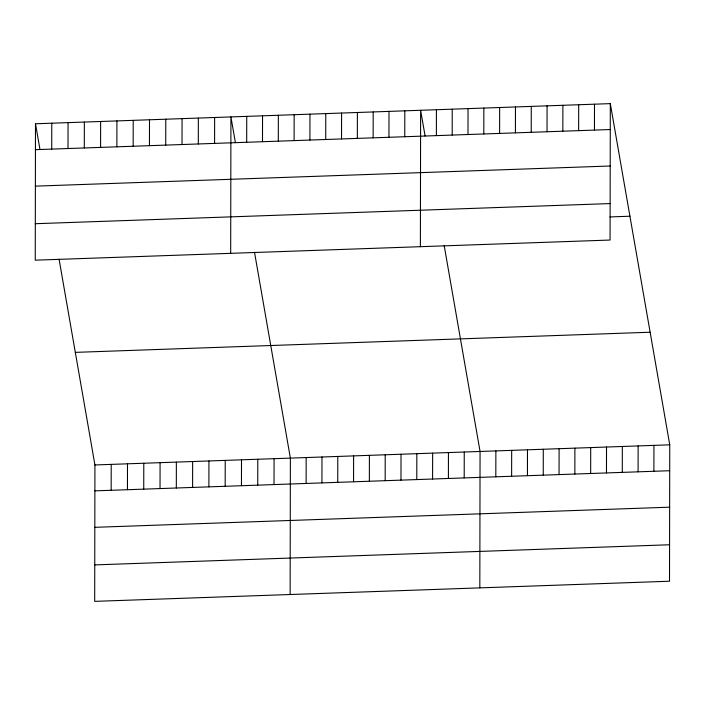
<?xml version="1.0" encoding="UTF-8"?>
<svg xmlns="http://www.w3.org/2000/svg" width="705" height="705" viewBox="0 0 705 705"><rect width="100%" height="100%" fill="white"/><g stroke="black" fill="none" stroke-linecap="round" stroke-linejoin="round"><path stroke-width="1.06" d="M35.488 123.772L35.25 260.18L610.072 240.044L610.31 103.635L35.488 123.772L39.974 149.504M51.729 149.099L51.773 123.199M68.015 148.535L68.059 122.635M84.3 147.962L84.344 122.062M59.07 259.149L94.928 464.956L94.69 601.365L669.512 581.228L669.75 444.82L610.31 103.635M100.586 147.389L100.639 121.489M111.17 490.283L111.214 464.384M116.88 146.816L116.924 120.916M127.455 489.711L127.499 463.811M133.166 146.252L133.21 120.352M143.741 489.147L143.785 463.247M149.451 145.679L149.495 119.779M160.026 488.574L160.079 462.674M165.737 145.107L165.781 119.207M176.321 488.001L176.365 462.101M182.022 144.534L182.066 118.634M192.606 487.428L192.65 461.528M198.308 143.97L198.352 118.07M208.891 486.864L208.936 460.964M214.593 143.397L214.637 117.497M225.177 486.291L225.221 460.391M230.685 253.333L230.923 116.924L235.408 142.657M241.463 485.719L241.507 459.819M246.688 142.269L246.732 116.369M257.748 485.155L257.792 459.255M262.498 141.714L262.542 115.814M274.033 484.582L274.078 458.682M278.308 141.167L278.352 115.268M290.134 594.518L290.372 458.109L254.514 252.302M294.108 140.612L294.161 114.712M306.129 483.454L306.173 457.554M309.918 140.057L309.962 114.157M321.938 482.899L321.982 456.999M325.728 139.502L325.772 113.602M337.748 482.352L337.792 456.452M341.537 138.947L341.581 113.047M353.558 481.797L353.602 455.897M357.338 138.391L357.391 112.492M369.358 481.242L369.402 455.342M373.148 137.845L373.192 111.945M385.168 480.687L385.212 454.787M388.957 137.29L389.001 111.39M400.978 480.131L401.022 454.232M404.767 136.735L404.811 110.835M416.787 479.576L416.831 453.676M420.383 246.688L420.621 110.28L425.097 136.012M432.588 479.03L432.641 453.13M436.377 135.624L436.421 109.724M448.398 478.475L448.442 452.575M452.187 135.069L452.231 109.169M464.207 477.92L464.251 452.02M467.997 134.523L468.041 108.623M479.823 587.873L480.061 451.464L444.203 245.657M483.806 133.968L483.85 108.068M495.818 476.809L495.871 450.909M499.607 133.412L499.66 107.513M511.627 476.254L511.671 450.354M515.417 132.857L515.461 106.957M527.437 475.708L527.481 449.808M531.226 132.302L531.27 106.402M543.247 475.152L543.291 449.252M547.036 131.747L547.08 105.847M559.056 474.597L559.1 448.697M562.837 131.201L562.89 105.301M574.857 474.042L574.901 448.142M578.646 130.645L578.69 104.745M590.667 473.487L590.711 447.587M594.456 130.09L594.5 104.19M606.476 472.932L606.52 447.032M622.286 472.385L622.33 446.485M638.087 471.83L638.131 445.93M653.896 471.275L653.94 445.375M35.444 149.672L610.266 129.535M35.382 186.138L610.204 166.001M35.312 223.714L610.133 203.578M609.904 216.928L629.926 216.224M75.312 352.368L650.133 332.231M94.928 464.956L669.75 444.82M94.884 490.856L669.706 470.72M94.822 527.322L669.644 507.186M94.752 564.899L669.574 544.762"/></g></svg>
